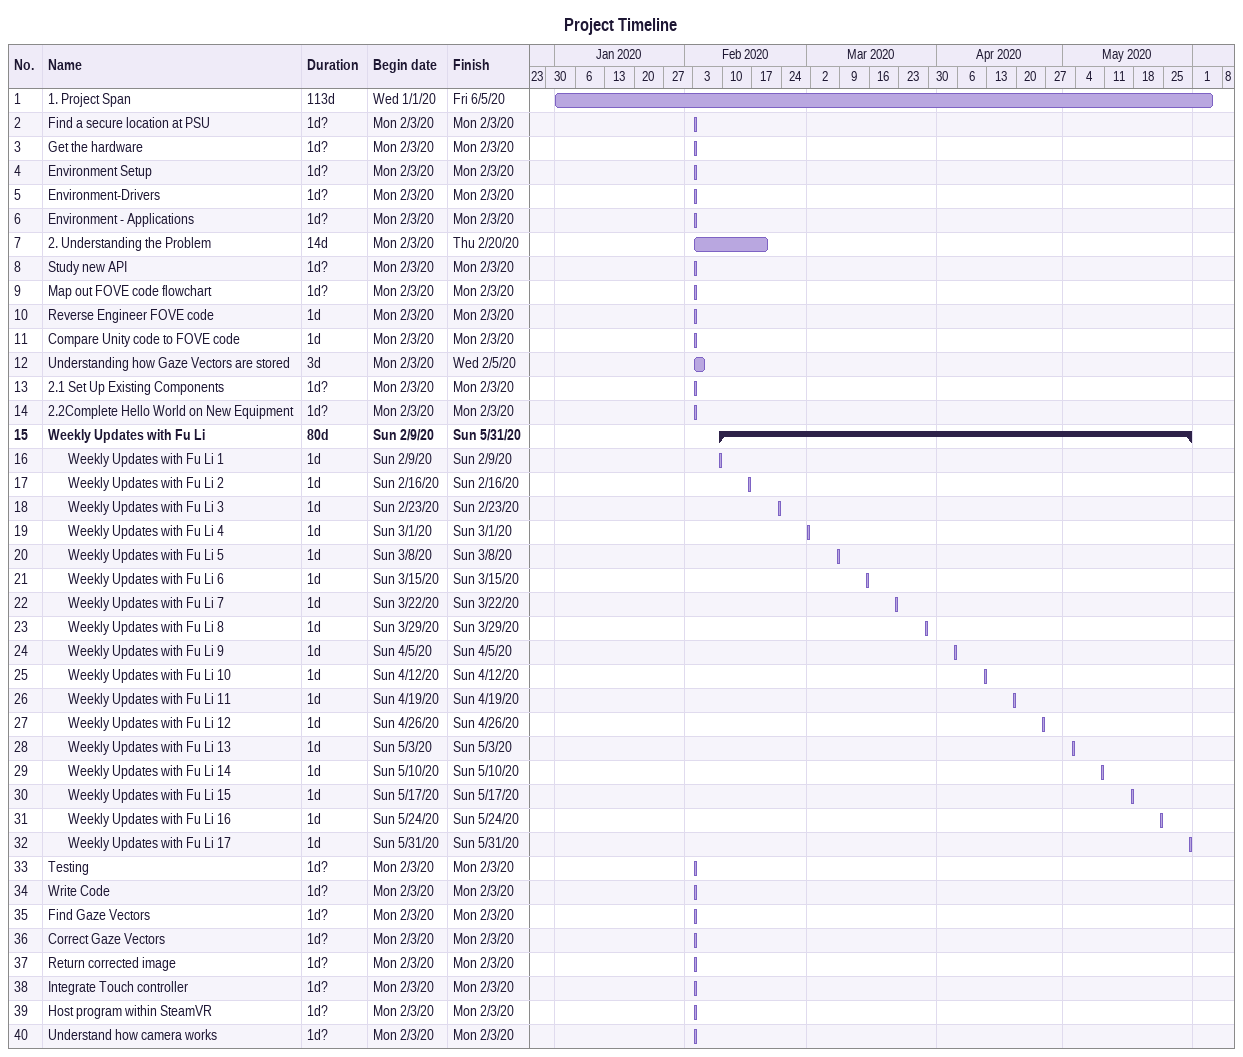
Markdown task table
Project Timeline

| ID | Level | Task | Duration | Start | Finish |
|---|---|---|---|---|---|
| 1 | 1 | 1. Project Span | 113d | 2020-01-01 | 2020-06-05 |
| 2 | 1 | Find a secure location at PSU | 1d? | 2020-02-03 | 2020-02-03 |
| 3 | 1 | Get the hardware | 1d? | 2020-02-03 | 2020-02-03 |
| 4 | 1 | Environment Setup | 1d? | 2020-02-03 | 2020-02-03 |
| 5 | 1 | Environment-Drivers | 1d? | 2020-02-03 | 2020-02-03 |
| 6 | 1 | Environment - Applications | 1d? | 2020-02-03 | 2020-02-03 |
| 7 | 1 | 2. Understanding the Problem | 14d | 2020-02-03 | 2020-02-20 |
| 8 | 1 | Study new API | 1d? | 2020-02-03 | 2020-02-03 |
| 9 | 1 | Map out FOVE code flowchart | 1d? | 2020-02-03 | 2020-02-03 |
| 10 | 1 | Reverse Engineer FOVE code | 1d | 2020-02-03 | 2020-02-03 |
| 11 | 1 | Compare Unity code to FOVE code | 1d | 2020-02-03 | 2020-02-03 |
| 12 | 1 | Understanding how Gaze Vectors are stored | 3d | 2020-02-03 | 2020-02-05 |
| 13 | 1 | 2.1 Set Up Existing Components | 1d? | 2020-02-03 | 2020-02-03 |
| 14 | 1 | 2.2Complete Hello World on New Equipment | 1d? | 2020-02-03 | 2020-02-03 |
| 15 | 1 | **Weekly Updates with Fu Li** | 80d | 2020-02-09 | 2020-05-31 |
| 16 | 2 | Weekly Updates with Fu Li 1 | 1d | 2020-02-09 | 2020-02-09 |
| 17 | 2 | Weekly Updates with Fu Li 2 | 1d | 2020-02-16 | 2020-02-16 |
| 18 | 2 | Weekly Updates with Fu Li 3 | 1d | 2020-02-23 | 2020-02-23 |
| 19 | 2 | Weekly Updates with Fu Li 4 | 1d | 2020-03-01 | 2020-03-01 |
| 20 | 2 | Weekly Updates with Fu Li 5 | 1d | 2020-03-08 | 2020-03-08 |
| 21 | 2 | Weekly Updates with Fu Li 6 | 1d | 2020-03-15 | 2020-03-15 |
| 22 | 2 | Weekly Updates with Fu Li 7 | 1d | 2020-03-22 | 2020-03-22 |
| 23 | 2 | Weekly Updates with Fu Li 8 | 1d | 2020-03-29 | 2020-03-29 |
| 24 | 2 | Weekly Updates with Fu Li 9 | 1d | 2020-04-05 | 2020-04-05 |
| 25 | 2 | Weekly Updates with Fu Li 10 | 1d | 2020-04-12 | 2020-04-12 |
| 26 | 2 | Weekly Updates with Fu Li 11 | 1d | 2020-04-19 | 2020-04-19 |
| 27 | 2 | Weekly Updates with Fu Li 12 | 1d | 2020-04-26 | 2020-04-26 |
| 28 | 2 | Weekly Updates with Fu Li 13 | 1d | 2020-05-03 | 2020-05-03 |
| 29 | 2 | Weekly Updates with Fu Li 14 | 1d | 2020-05-10 | 2020-05-10 |
| 30 | 2 | Weekly Updates with Fu Li 15 | 1d | 2020-05-17 | 2020-05-17 |
| 31 | 2 | Weekly Updates with Fu Li 16 | 1d | 2020-05-24 | 2020-05-24 |
| 32 | 2 | Weekly Updates with Fu Li 17 | 1d | 2020-05-31 | 2020-05-31 |
| 33 | 1 | Testing | 1d? | 2020-02-03 | 2020-02-03 |
| 34 | 1 | Write Code | 1d? | 2020-02-03 | 2020-02-03 |
| 35 | 1 | Find Gaze Vectors | 1d? | 2020-02-03 | 2020-02-03 |
| 36 | 1 | Correct Gaze Vectors | 1d? | 2020-02-03 | 2020-02-03 |
| 37 | 1 | Return corrected image | 1d? | 2020-02-03 | 2020-02-03 |
| 38 | 1 | Integrate Touch controller | 1d? | 2020-02-03 | 2020-02-03 |
| 39 | 1 | Host program within SteamVR | 1d? | 2020-02-03 | 2020-02-03 |
| 40 | 1 | Understand how camera works | 1d? | 2020-02-03 | 2020-02-03 |
